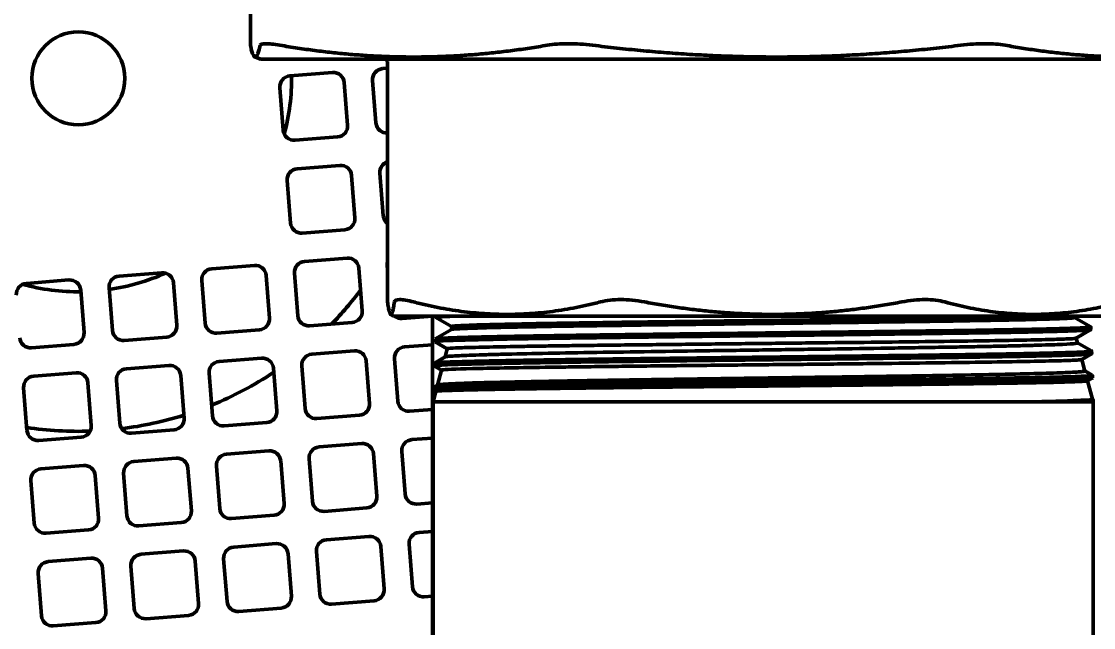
# Model space of a CAD drawing. Header units: inches. Extents: x 11 to 1621, y 11 to 1332.
# Drawn here: x 1087.186 to 1091.043, y 307.909 to 310.089 of the extents above; entities that cross this region are included whole.
import ezdxf

# ---------------------------------------------------------------- set-up
doc = ezdxf.new("R2010")
doc.units = ezdxf.units.IN
doc.header["$LTSCALE"] = 48
doc.header["$MEASUREMENT"] = 0
doc.layers.add('Dimension (ANSI)', color=7, linetype='Continuous', lineweight=25)
doc.layers.add('Visible (ANSI)', color=7, linetype='Continuous', lineweight=50)
doc.styles.add('Dimension Text', font='tahoma.ttf')
doc.dimstyles.new('ELC FT', dxfattribs={"dimscale": 48, "dimtxt": 0.12, "dimasz": 0.098425, "dimexe": 0.05, "dimexo": 0.1, "dimgap": 0.031496, "dimtad": 1, "dimdec": 5, "dimzin": 3, "dimdsep": 46, "dimlunit": 4, "dimtxsty": 'Dimension Text', "dimcen": 0.09, "dimdle": 0.5, "dimclrd": 5, "dimclre": 5, "dimclrt": 256, "dimadec": 1, "dimazin": 3, "dimtfac": 0.833333, "dimtofl": 0, "dimtmove": 0, "dimatfit": 3, "dimfxl": 0, "dimfrac": 2, "dimtolj": 1, "dimtzin": 0, "dimlwd": 25, "dimlwe": 25, "dimarcsym": 0})

# ---------------------------------------------------------------- blocks, each defined once
blk = doc.blocks.new('*D32')
at = {"layer": 'Defpoints', "color": 0, "linetype": 'Continuous', "transparency": 16777216}
for p in [(1009.1438, 460.8893), (1167.9445, 460.8893), (1018.5453, 291.4511)]:
    blk.add_point(p, dxfattribs=at)
at = {"layer": 'Dimension (ANSI)', "color": 5, "linetype": 'Continuous', "lineweight": 25, "transparency": 16777216}
for p, q in [((1163.1445, 460.8893), (1006.7438, 460.8893)), ((1009.1438, 296.1755), (1009.1438, 456.1649)), ((1013.7453, 291.4511), (1006.7438, 291.4511))]:
    blk.add_line(p, q, dxfattribs=at)
at = {"layer": 'Dimension (ANSI)', "color": 5, "linetype": 'Continuous', "transparency": 16777216}
for points in [[(1008.3564, 456.1649), (1009.9312, 456.1649), (1009.1438, 460.8893)], [(1008.3564, 296.1755), (1009.9312, 296.1755), (1009.1438, 291.4511)]]:
    blk.add_solid(points, dxfattribs=at)
at = {"layer": 'Dimension (ANSI)', "linetype": 'Continuous', "lineweight": 25, "transparency": 16777216, "insert": (1003.9957, 376.1702), "char_height": 5.76, "attachment_point": 5, "rotation": 90, "style": 'Dimension Text'}
blk.add_mtext('\\A1;14\'-1 7/16"', dxfattribs=at)
blk = doc.blocks.new('*D51')
at = {"layer": 'Defpoints', "color": 0, "linetype": 'Continuous', "transparency": 16777216}
for p in [(1146.447, 546.4511), (994.5453, 291.4511), (1018.5453, 291.4511)]:
    blk.add_point(p, dxfattribs=at)
at = {"layer": 'Dimension (ANSI)', "color": 5, "linetype": 'Continuous', "lineweight": 25, "transparency": 16777216}
for p, q in [((1141.647, 546.4511), (992.1453, 546.4511)), ((994.5453, 541.7267), (994.5453, 296.1755)), ((1013.7453, 291.4511), (992.1453, 291.4511))]:
    blk.add_line(p, q, dxfattribs=at)
at = {"layer": 'Dimension (ANSI)', "color": 5, "linetype": 'Continuous', "transparency": 16777216}
for points in [[(993.7579, 541.7267), (995.3327, 541.7267), (994.5453, 546.4511)], [(993.7579, 296.1755), (995.3327, 296.1755), (994.5453, 291.4511)]]:
    blk.add_solid(points, dxfattribs=at)
at = {"layer": 'Dimension (ANSI)', "linetype": 'Continuous', "lineweight": 25, "transparency": 16777216, "insert": (990.0336, 418.9511), "char_height": 5.76, "attachment_point": 5, "rotation": 90, "style": 'Dimension Text'}
blk.add_mtext('\\A1;21\'-3"', dxfattribs=at)

msp = doc.modelspace()

# ---------------------------------------------------------------- linework, layer by layer
at = {"layer": 'Visible (ANSI)'}
for p, q in [((1088.009259, 310.898937), (1088.009259, 310.004354)), ((1088.046354, 309.95399), (1088.025704, 309.961506)), ((1088.046354, 309.95399), (1091.662604, 309.95399)), ((1088.50285, 309.920926), (1088.485345, 309.919548)), ((1088.50285, 309.081576), (1088.50285, 309.94399)), ((1088.304801, 309.905339), (1088.151731, 309.893292)), ((1088.115571, 309.850954), (1088.127618, 309.697884)), ((1088.359185, 309.716109), (1088.347139, 309.869179)), ((1088.449185, 309.87721), (1088.461232, 309.72414)), ((1088.169956, 309.661724), (1088.323026, 309.673771)), ((1088.331057, 309.571725), (1088.177987, 309.559678)), ((1088.385441, 309.382495), (1088.373395, 309.535565)), ((1088.475441, 309.543596), (1088.487488, 309.390526)), ((1088.141827, 309.51734), (1088.153874, 309.36427)), ((1088.196212, 309.32811), (1088.349282, 309.340157)), ((1088.357313, 309.238111), (1088.204243, 309.226064)), ((1087.690085, 309.185599), (1087.537015, 309.173552)), ((1088.023699, 309.211855), (1087.870629, 309.199808)), ((1088.411697, 309.048881), (1088.399651, 309.201951)), ((1088.501697, 309.209982), (1088.50285, 309.195333)), ((1087.356471, 309.159343), (1087.203401, 309.147296)), ((1087.744469, 308.996369), (1087.732422, 309.149439)), ((1087.834469, 309.15747), (1087.846516, 309.0044)), ((1088.078083, 309.022625), (1088.066036, 309.175695)), ((1088.168083, 309.183726), (1088.18013, 309.030656)), ((1087.410855, 308.970113), (1087.398808, 309.123183)), ((1087.500855, 309.131214), (1087.512902, 308.978144)), ((1088.524806, 309.029771), (1088.514329, 309.035819)), ((1088.222468, 308.994496), (1088.375538, 309.006543)), ((1088.524806, 309.029771), (1091.184153, 309.029771)), ((1088.556082, 309.020752), (1088.664479, 309.029283)), ((1088.664479, 309.029771), (1088.664479, 306.837971)), ((1088.676575, 309.029771), (1088.67641, 309.024475)), ((1088.732891, 308.991714), (1088.676653, 309.02419)), ((1090.974715, 309.02447), (1090.974715, 309.029771)), ((1090.974715, 309.024617), (1091.030951, 308.992143)), ((1091.030951, 308.992143), (1091.033364, 308.990749)), ((1087.55524, 308.941984), (1087.70831, 308.954031)), ((1087.888854, 308.96824), (1088.041924, 308.980287)), ((1088.676654, 308.948664), (1088.733146, 308.981287)), ((1088.732891, 308.981139), (1088.732891, 308.991861)), ((1091.03366, 308.980712), (1090.980505, 308.950016)), ((1091.033607, 308.990471), (1091.033902, 308.980997)), ((1087.221625, 308.915728), (1087.374695, 308.927775)), ((1088.664479, 308.926605), (1088.564113, 308.918706)), ((1088.673998, 308.946994), (1088.673703, 308.937519)), ((1088.717956, 308.911819), (1088.673945, 308.937235)), ((1088.674241, 308.947271), (1088.676654, 308.948664)), ((1090.980733, 308.950148), (1090.985342, 308.932945)), ((1090.985297, 308.933113), (1091.033658, 308.905186)), ((1088.049955, 308.878241), (1087.896885, 308.866194)), ((1088.383569, 308.904497), (1088.230499, 308.89245)), ((1088.527953, 308.876368), (1088.54, 308.723298)), ((1088.673948, 308.861708), (1088.710415, 308.882766)), ((1088.717991, 308.91195), (1088.710127, 308.8826)), ((1091.036367, 308.893757), (1091.001049, 308.873361)), ((1091.033658, 308.905186), (1091.036071, 308.903793)), ((1091.036315, 308.903517), (1091.03661, 308.894042)), ((1087.716341, 308.851985), (1087.563271, 308.839938)), ((1088.104339, 308.689011), (1088.092292, 308.842081)), ((1088.194339, 308.850112), (1088.206386, 308.697042)), ((1088.437953, 308.715267), (1088.425907, 308.868337)), ((1088.671291, 308.860038), (1088.670996, 308.850564)), ((1088.697416, 308.835162), (1088.671238, 308.850279)), ((1088.671534, 308.860314), (1088.673948, 308.861708)), ((1091.001273, 308.87349), (1091.012411, 308.831923)), ((1087.382727, 308.825729), (1087.229657, 308.813682)), ((1087.770725, 308.662755), (1087.758678, 308.815825)), ((1087.860725, 308.823856), (1087.872772, 308.670786)), ((1088.69745, 308.83529), (1088.683057, 308.781574)), ((1091.012367, 308.832087), (1091.036364, 308.818229)), ((1091.039074, 308.8068), (1091.021592, 308.796705)), ((1091.036364, 308.818229), (1091.038778, 308.816835)), ((1091.039022, 308.816558), (1091.039317, 308.807086)), ((1087.193497, 308.771344), (1087.205544, 308.618274)), ((1087.437111, 308.636499), (1087.425064, 308.789569)), ((1087.527111, 308.7976), (1087.539158, 308.64453)), ((1088.668583, 308.773081), (1088.668288, 308.763607)), ((1088.676876, 308.758503), (1088.668531, 308.763322)), ((1088.668827, 308.773356), (1088.671241, 308.774751)), ((1088.671241, 308.774751), (1088.683338, 308.781736)), ((1091.021813, 308.796833), (1091.03948, 308.730901)), ((1088.676909, 308.75863), (1088.666979, 308.721571)), ((1091.039437, 308.731061), (1091.041486, 308.729878)), ((1091.041729, 308.729604), (1091.041979, 308.721571)), ((1088.582338, 308.687138), (1088.664479, 308.693603)), ((1088.666979, 308.721571), (1090.847591, 308.721571)), ((1088.666979, 308.721571), (1088.666979, 306.837971)), ((1091.041979, 308.721571), (1090.847591, 308.721571)), ((1091.041979, 308.721571), (1091.041979, 306.837971)), ((1087.91511, 308.634626), (1088.06818, 308.646673)), ((1088.248724, 308.660882), (1088.401794, 308.672929)), ((1087.581496, 308.60837), (1087.734566, 308.620417)), ((1087.247881, 308.582114), (1087.400951, 308.594161)), ((1088.409825, 308.570882), (1088.256755, 308.558836)), ((1088.664479, 308.590924), (1088.590369, 308.585092)), ((1088.076211, 308.544626), (1087.923141, 308.53258)), ((1088.464209, 308.381653), (1088.452163, 308.534723)), ((1088.554209, 308.542754), (1088.566256, 308.389684)), ((1087.408983, 308.492115), (1087.255913, 308.480068)), ((1087.742597, 308.51837), (1087.589527, 308.506324)), ((1088.130595, 308.355397), (1088.118548, 308.508467)), ((1088.220595, 308.516498), (1088.232642, 308.363428)), ((1087.463367, 308.302885), (1087.45132, 308.455955)), ((1087.553367, 308.463986), (1087.565414, 308.310916)), ((1087.796981, 308.329141), (1087.784934, 308.482211)), ((1087.886981, 308.490242), (1087.899028, 308.337172)), ((1087.219753, 308.43773), (1087.2318, 308.28466)), ((1088.27498, 308.327268), (1088.42805, 308.339315)), ((1088.608594, 308.353524), (1088.664479, 308.357923)), ((1087.941366, 308.301012), (1088.094436, 308.313059)), ((1087.274137, 308.2485), (1087.427207, 308.260547)), ((1087.607752, 308.274756), (1087.760822, 308.286803)), ((1088.436081, 308.237268), (1088.283011, 308.225222)), ((1088.664479, 308.255244), (1088.616625, 308.251478)), ((1087.768853, 308.184756), (1087.615783, 308.17271)), ((1088.102467, 308.211012), (1087.949397, 308.198966)), ((1088.246851, 308.182884), (1088.258898, 308.029814)), ((1088.490465, 308.048039), (1088.478419, 308.201109)), ((1088.580465, 308.20914), (1088.592512, 308.05607)), ((1087.435239, 308.1585), (1087.282169, 308.146454)), ((1087.823237, 307.995527), (1087.81119, 308.148597)), ((1087.913237, 308.156628), (1087.925284, 308.003558)), ((1088.156851, 308.021783), (1088.144804, 308.174853)), ((1087.489623, 307.969271), (1087.477576, 308.122341)), ((1087.579623, 308.130372), (1087.59167, 307.977302)), ((1087.246009, 308.104116), (1087.258056, 307.951046)), ((1088.301236, 307.993654), (1088.454306, 308.005701)), ((1088.63485, 308.01991), (1088.664479, 308.022242)), ((1087.634008, 307.941142), (1087.787078, 307.953189)), ((1087.967622, 307.967398), (1088.120692, 307.979445)), ((1087.300393, 307.914886), (1087.453463, 307.926933))]:
    msp.add_line(p, q, dxfattribs=at)
msp.add_circle((1087.390215, 309.884699), 0.167323, dxfattribs=at)
for centre, radius, start, end in [((1087.390215, 309.884699), 3.838583, 72.761142, 284.857357), ((1087.390215, 309.884699), 2.893701, 63.873273, 296.126727), ((1088.488434, 309.880299), 0.03937, 94.5, 184.5), ((1088.49285, 309.94399), 0.01, 0, 90), ((1088.15482, 309.854043), 0.03937, 94.5, 184.5), ((1087.390215, 309.884699), 0.767717, 344.856839, 0.677446), ((1088.30789, 309.86609), 0.03937, 4.5, 94.5), ((1088.166867, 309.700973), 0.03937, 184.5, 274.5), ((1088.319937, 309.71302), 0.03937, 274.5, 4.5), ((1088.500481, 309.727229), 0.03937, 184.5, 273.450209), ((1088.334146, 309.532476), 0.03937, 4.5, 94.5), ((1088.51469, 309.546685), 0.03937, 107.501498, 184.5), ((1088.181076, 309.520429), 0.03937, 94.5, 184.5), ((1088.346193, 309.379406), 0.03937, 274.5, 4.5), ((1088.526737, 309.393615), 0.03937, 184.5, 232.6472), ((1088.193123, 309.367359), 0.03937, 184.5, 274.5), ((1088.207332, 309.186815), 0.03937, 94.5, 184.5), ((1088.360402, 309.198862), 0.03937, 4.5, 94.5), ((1087.693174, 309.14635), 0.03937, 4.5, 94.5), ((1087.873718, 309.160559), 0.03937, 94.5, 184.5), ((1088.026788, 309.172606), 0.03937, 4.5, 94.5), ((1088.540946, 309.213071), 0.03937, 165.382706, 184.5), ((1087.20649, 309.108047), 0.03937, 94.5, 184.5), ((1087.35956, 309.120094), 0.03937, 4.5, 94.5), ((1087.540104, 309.134303), 0.03937, 94.5, 184.5), ((1087.390215, 309.884699), 0.767717, 278.322554, 294.143161), ((1087.390215, 309.884699), 0.767717, 254.856839, 270.677446), ((1087.390215, 309.884699), 1.269685, 315.876036, 323.123964), ((1088.219379, 309.033745), 0.03937, 184.5, 274.5), ((1088.372449, 309.045792), 0.03937, 274.5, 4.5), ((1087.705221, 308.99328), 0.03937, 274.5, 4.5), ((1087.885765, 309.007489), 0.03937, 184.5, 274.5), ((1088.038835, 309.019536), 0.03937, 274.5, 4.5), ((1088.552993, 309.060001), 0.03937, 230.160718, 274.5), ((1087.371607, 308.967024), 0.03937, 274.5, 4.5), ((1087.552151, 308.981233), 0.03937, 184.5, 274.5), ((1087.218537, 308.954977), 0.03937, 184.5, 274.5), ((1088.567202, 308.879457), 0.03937, 94.5, 184.5), ((1088.053044, 308.838992), 0.03937, 4.5, 94.5), ((1088.233588, 308.853201), 0.03937, 94.5, 184.5), ((1088.386658, 308.865248), 0.03937, 4.5, 94.5), ((1087.56636, 308.800689), 0.03937, 94.5, 184.5), ((1087.71943, 308.812736), 0.03937, 4.5, 94.5), ((1087.899974, 308.826945), 0.03937, 94.5, 184.5), ((1087.232746, 308.774433), 0.03937, 94.5, 184.5), ((1087.385816, 308.78648), 0.03937, 4.5, 94.5), ((1087.390215, 309.884699), 1.269685, 292.190552, 303.631895), ((1088.579249, 308.726387), 0.03937, 184.5, 274.5), ((1088.065091, 308.685922), 0.03937, 274.5, 4.5), ((1088.245635, 308.700131), 0.03937, 184.5, 274.5), ((1088.398705, 308.712178), 0.03937, 274.5, 4.5), ((1087.390215, 309.884699), 1.269685, 277.067, 287.400335), ((1087.731477, 308.659666), 0.03937, 274.5, 4.5), ((1087.912021, 308.673875), 0.03937, 184.5, 274.5), ((1087.390215, 309.884699), 1.269685, 261.599665, 271.933), ((1087.244793, 308.621363), 0.03937, 184.5, 274.5), ((1087.397863, 308.63341), 0.03937, 274.5, 4.5), ((1087.578407, 308.647619), 0.03937, 184.5, 274.5), ((1088.412914, 308.531634), 0.03937, 4.5, 94.5), ((1088.593458, 308.545843), 0.03937, 94.5, 184.5), ((1087.92623, 308.493331), 0.03937, 94.5, 184.5), ((1088.0793, 308.505378), 0.03937, 4.5, 94.5), ((1088.259844, 308.519587), 0.03937, 94.5, 184.5), ((1087.412072, 308.452866), 0.03937, 4.5, 94.5), ((1087.592616, 308.467075), 0.03937, 94.5, 184.5), ((1087.745686, 308.479122), 0.03937, 4.5, 94.5), ((1087.259002, 308.440819), 0.03937, 94.5, 184.5), ((1088.424961, 308.378564), 0.03937, 274.5, 4.5), ((1088.605505, 308.392773), 0.03937, 184.5, 274.5), ((1087.938277, 308.340261), 0.03937, 184.5, 274.5), ((1088.091347, 308.352308), 0.03937, 274.5, 4.5), ((1088.271891, 308.366517), 0.03937, 184.5, 274.5), ((1087.424119, 308.299796), 0.03937, 274.5, 4.5), ((1087.604663, 308.314005), 0.03937, 184.5, 274.5), ((1087.757733, 308.326052), 0.03937, 274.5, 4.5), ((1087.271049, 308.287749), 0.03937, 184.5, 274.5), ((1088.2861, 308.185973), 0.03937, 94.5, 184.5), ((1088.43917, 308.19802), 0.03937, 4.5, 94.5), ((1088.619714, 308.212229), 0.03937, 94.5, 184.5), ((1087.771942, 308.145508), 0.03937, 4.5, 94.5), ((1087.952486, 308.159717), 0.03937, 94.5, 184.5), ((1088.105556, 308.171764), 0.03937, 4.5, 94.5), ((1087.285258, 308.107205), 0.03937, 94.5, 184.5), ((1087.438328, 308.119252), 0.03937, 4.5, 94.5), ((1087.618872, 308.133461), 0.03937, 94.5, 184.5), ((1088.298147, 308.032903), 0.03937, 184.5, 274.5), ((1088.451217, 308.04495), 0.03937, 274.5, 4.5), ((1088.631761, 308.059159), 0.03937, 184.5, 274.5), ((1087.783989, 307.992438), 0.03937, 274.5, 4.5), ((1087.964533, 308.006647), 0.03937, 184.5, 274.5), ((1088.117603, 308.018694), 0.03937, 274.5, 4.5), ((1087.297305, 307.954135), 0.03937, 184.5, 274.5), ((1087.450375, 307.966182), 0.03937, 274.5, 4.5), ((1087.630919, 307.980391), 0.03937, 184.5, 274.5)]:
    msp.add_arc(centre, radius, start, end, dxfattribs=at)
for points in [[(1088.009271, 310.004351), (1088.009266, 310.004117), (1088.009289, 310.003875), (1088.00934, 310.003624)], [(1088.502866, 309.08157), (1088.50286, 309.081226), (1088.502881, 309.080869), (1088.502929, 309.080501)]]:
    msp.add_open_spline(points, degree=3, dxfattribs=at)
for points, weights in [([(1088.044669, 310.003624), (1088.027004, 309.921449), (1088.00934, 310.003624)], [1.71475118452, 1.82390248108, 1.71475118452]), ([(1089.077561, 310.003624), (1088.596723, 309.921449), (1088.115884, 310.003624)], [1.7121167086, 1.82110030943, 1.7121167086]), ([(1090.565562, 310.003624), (1089.903218, 309.921449), (1089.240873, 310.003624)], [1.71475118452, 1.82390248108, 1.71475118452]), ([(1091.63702, 310.003624), (1091.181163, 309.921449), (1090.725305, 310.003624)], [1.7121167086, 1.82110030943, 1.7121167086]), ([(1088.527635, 309.080501), (1088.515282, 308.993058), (1088.502929, 309.080501)], [1.56716598649, 1.65825483042, 1.56716598649]), ([(1089.269036, 309.080501), (1088.932779, 308.993058), (1088.596522, 309.080501)], [1.56716598649, 1.65825483042, 1.56716598649]), ([(1090.353382, 309.080501), (1089.890196, 308.993058), (1089.427009, 309.080501)], [1.56716598649, 1.65825483042, 1.56716598649]), ([(1091.145477, 309.080501), (1090.82669, 308.993058), (1090.507903, 309.080501)], [1.56716598649, 1.65825483042, 1.56716598649])]:
    msp.add_rational_spline(points, weights, degree=2, dxfattribs=at)
for points, knots in [([(1088.044669, 310.003624), (1088.045528, 310.007365), (1088.05258, 310.009239), (1088.076198, 310.009239), (1088.093945, 310.007365), (1088.115884, 310.003624)], [-1.202957606, -1.202957606, -1.202957606, -1.202957606, -0.981963958, -0.981963958, -0.76097031, -0.76097031, -0.76097031, -0.76097031]), ([(1089.077561, 310.003624), (1089.099572, 310.007365), (1089.125911, 310.009239), (1089.180072, 310.009239), (1089.210602, 310.007365), (1089.240873, 310.003624)], [-1.202957606, -1.202957606, -1.202957606, -1.202957606, -0.981963958, -0.981963958, -0.76097031, -0.76097031, -0.76097031, -0.76097031]), ([(1090.565562, 310.003624), (1090.595831, 310.007365), (1090.626028, 310.009239), (1090.679005, 310.009239), (1090.704434, 310.007365), (1090.725305, 310.003624)], [-1.202957606, -1.202957606, -1.202957606, -1.202957606, -0.981963958, -0.981963958, -0.76097031, -0.76097031, -0.76097031, -0.76097031]), ([(1088.527635, 309.080501), (1088.528482, 309.085958), (1088.53518, 309.088757), (1088.55824, 309.088757), (1088.575472, 309.085958), (1088.596522, 309.080501)], [0.806268368, 0.806268368, 0.806268368, 0.806268368, 1.022042953, 1.022042953, 1.237817539, 1.237817539, 1.237817539, 1.237817539]), ([(1089.269036, 309.080501), (1089.290185, 309.085958), (1089.315559, 309.088757), (1089.368441, 309.088757), (1089.397944, 309.085958), (1089.427009, 309.080501)], [0.806268368, 0.806268368, 0.806268368, 0.806268368, 1.022042953, 1.022042953, 1.237817539, 1.237817539, 1.237817539, 1.237817539]), ([(1090.353382, 309.080501), (1090.382444, 309.085958), (1090.41163, 309.088757), (1090.463357, 309.088757), (1090.487847, 309.085958), (1090.507903, 309.080501)], [0.806268368, 0.806268368, 0.806268368, 0.806268368, 1.022042953, 1.022042953, 1.237817539, 1.237817539, 1.237817539, 1.237817539]), ([(1088.676653, 309.02419), (1088.676301, 309.024393), (1088.676332, 309.024596), (1088.677862, 309.025351), (1088.681777, 309.025903), (1088.693905, 309.0269), (1088.701169, 309.027346), (1088.719395, 309.028249), (1088.730385, 309.028701), (1088.748999, 309.029359), (1088.755205, 309.029565), (1088.761774, 309.029772)], [65.70094995, 65.70094995, 65.70094995, 65.70094995, 65.83290893, 65.83290893, 66.18995931, 66.18995931, 66.48010637, 66.48010637, 66.77332142, 66.77332142, 66.90725183, 66.90725183, 66.90725183, 66.90725183]), ([(1088.732891, 308.991861), (1088.732891, 308.991948), (1088.732957, 308.992035), (1088.734383, 308.99297), (1088.742028, 308.99382), (1088.769761, 308.995518), (1088.789847, 308.996367), (1088.841782, 308.998066), (1088.87363, 308.998915), (1088.948009, 309.000613), (1088.99054, 309.001462), (1089.084848, 309.003161), (1089.136623, 309.00401), (1089.24767, 309.005708), (1089.30694, 309.006557), (1089.430972, 309.008256), (1089.495732, 309.009105), (1089.628556, 309.010803), (1089.696618, 309.011652), (1089.833746, 309.013351), (1089.902809, 309.0142), (1090.039607, 309.015898), (1090.107339, 309.016748), (1090.239184, 309.018446), (1090.303296, 309.019295), (1090.425735, 309.020994), (1090.484061, 309.021843), (1090.592959, 309.023541), (1090.643529, 309.02439), (1090.735208, 309.026089), (1090.776316, 309.026938), (1090.839787, 309.028448), (1090.864285, 309.02911), (1090.885251, 309.029771)], [0.2322226774, 0.2322226774, 0.2322226774, 0.2322226774, 0.232421875, 0.232421875, 0.234375, 0.234375, 0.236328125, 0.236328125, 0.23828125, 0.23828125, 0.240234375, 0.240234375, 0.2421875, 0.2421875, 0.244140625, 0.244140625, 0.24609375, 0.24609375, 0.248046875, 0.248046875, 0.25, 0.25, 0.251953125, 0.251953125, 0.25390625, 0.25390625, 0.255859375, 0.255859375, 0.2578125, 0.2578125, 0.259765625, 0.259765625, 0.2612866667, 0.2612866667, 0.2612866667, 0.2612866667]), ([(1088.733146, 308.981287), (1088.734596, 308.982124), (1088.742221, 308.982962), (1088.769761, 308.984648), (1088.789847, 308.985498), (1088.841782, 308.987196), (1088.87363, 308.988045), (1088.948009, 308.989744), (1088.99054, 308.990593), (1089.084848, 308.992291), (1089.136623, 308.99314), (1089.24767, 308.994839), (1089.30694, 308.995688), (1089.430972, 308.997386), (1089.495732, 308.998235), (1089.628556, 308.999934), (1089.696618, 309.000783), (1089.833746, 309.002481), (1089.902809, 309.00333), (1090.039607, 309.005029), (1090.107339, 309.005878), (1090.239184, 309.007576), (1090.303296, 309.008426), (1090.425735, 309.010124), (1090.484061, 309.010973), (1090.592959, 309.012672), (1090.643529, 309.013521), (1090.735208, 309.015219), (1090.776316, 309.016068), (1090.847681, 309.017767), (1090.877937, 309.018616), (1090.92658, 309.020314), (1090.944966, 309.021163), (1090.968816, 309.022832), (1090.974715, 309.023651), (1090.974715, 309.02447)], [0.2324489385, 0.2324489385, 0.2324489385, 0.2324489385, 0.234375, 0.234375, 0.236328125, 0.236328125, 0.23828125, 0.23828125, 0.240234375, 0.240234375, 0.2421875, 0.2421875, 0.244140625, 0.244140625, 0.24609375, 0.24609375, 0.248046875, 0.248046875, 0.25, 0.25, 0.251953125, 0.251953125, 0.25390625, 0.25390625, 0.255859375, 0.255859375, 0.2578125, 0.2578125, 0.259765625, 0.259765625, 0.26171875, 0.26171875, 0.263671875, 0.263671875, 0.2655557793, 0.2655557793, 0.2655557793, 0.2655557793]), ([(1088.673945, 308.937235), (1088.673194, 308.937668), (1088.674189, 308.938101), (1088.682619, 308.939443), (1088.695836, 308.940341), (1088.733192, 308.941988), (1088.754838, 308.942722), (1088.797318, 308.943919), (1088.815252, 308.944376), (1088.854254, 308.945281), (1088.875266, 308.94573), (1088.94301, 308.947088), (1088.994219, 308.947986), (1089.09683, 308.949632), (1089.146311, 308.950366), (1089.222841, 308.951446), (1089.247595, 308.951788), (1089.302644, 308.95253), (1089.333119, 308.952929), (1089.392993, 308.9537), (1089.422278, 308.954072), (1089.488857, 308.954903), (1089.52635, 308.955361), (1089.582854, 308.956044), (1089.601474, 308.956268), (1089.657983, 308.956946), (1089.69613, 308.957398), (1089.811121, 308.95875), (1089.888328, 308.959655), (1090.003843, 308.961013), (1090.042469, 308.961471), (1090.122793, 308.962433), (1090.16436, 308.962933), (1090.223559, 308.96366), (1090.241713, 308.963885), (1090.29593, 308.964564), (1090.331479, 308.965016), (1090.418916, 308.966152), (1090.469642, 308.96684), (1090.547004, 308.967937), (1090.575123, 308.968346), (1090.638452, 308.969308), (1090.672844, 308.969858), (1090.731684, 308.970853), (1090.756761, 308.9713), (1090.804283, 308.972202), (1090.826669, 308.972654), (1090.878619, 308.973781), (1090.906152, 308.97446), (1090.943196, 308.975518), (1090.955308, 308.975897), (1090.976624, 308.976646), (1090.985909, 308.977015), (1091.007542, 308.978), (1091.017687, 308.978612), (1091.028556, 308.979619), (1091.031374, 308.980008), (1091.033542, 308.980596), (1091.033908, 308.980797), (1091.033902, 308.980997)], [46.88482468, 46.88482468, 46.88482468, 46.88482468, 47.1670901, 47.1670901, 47.75449098, 47.75449098, 48.234706, 48.234706, 48.53069499, 48.53069499, 48.8236061, 48.8236061, 49.41071953, 49.41071953, 49.8901305, 49.8901305, 50.11139585, 50.11139585, 50.37172561, 50.37172561, 50.61249799, 50.61249799, 50.91094083, 50.91094083, 51.05632389, 51.05632389, 51.3499342, 51.3499342, 51.9364536, 51.9364536, 52.2334756, 52.2334756, 52.55973196, 52.55973196, 52.70567043, 52.70567043, 52.9993928, 52.9993928, 53.4447604, 53.4447604, 53.71204014, 53.71204014, 54.06844512, 54.06844512, 54.35906036, 54.35906036, 54.6527233, 54.6527233, 55.09227129, 55.09227129, 55.33966887, 55.33966887, 55.57827673, 55.57827673, 55.97835711, 55.97835711, 56.2302249, 56.2302249, 56.36065073, 56.36065073, 56.36065073, 56.36065073]), ([(1091.033366, 308.990749), (1091.033631, 308.990596), (1091.033678, 308.990442), (1091.033508, 308.990288), (1091.033161, 308.989975), (1091.03191, 308.98966), (1091.029739, 308.989345), (1091.027569, 308.98903), (1091.024466, 308.988714), (1091.020446, 308.988398), (1091.012406, 308.987766), (1091.000807, 308.987136), (1090.985777, 308.986511), (1090.970747, 308.985886), (1090.952285, 308.985262), (1090.930325, 308.984631), (1090.919344, 308.984316), (1090.907442, 308.983999), (1090.894745, 308.983683), (1090.882049, 308.983367), (1090.868604, 308.983054), (1090.85443, 308.982739), (1090.826083, 308.98211), (1090.794826, 308.981485), (1090.760682, 308.98086), (1090.74361, 308.980548), (1090.725813, 308.980234), (1090.707279, 308.979919), (1090.688746, 308.979603), (1090.669399, 308.979285), (1090.649494, 308.978969), (1090.609684, 308.978337), (1090.567804, 308.977712), (1090.523925, 308.977085), (1090.480045, 308.976459), (1090.434165, 308.975837), (1090.38624, 308.975206), (1090.362277, 308.974891), (1090.337704, 308.974572), (1090.312883, 308.974256), (1090.288062, 308.973939), (1090.263009, 308.973625), (1090.237728, 308.973313), (1090.187166, 308.972687), (1090.135697, 308.97206), (1090.083327, 308.971434), (1090.057141, 308.971121), (1090.03073, 308.970808), (1090.004087, 308.970494), (1089.977445, 308.970179), (1089.950468, 308.969861), (1089.923585, 308.969544), (1089.869819, 308.968911), (1089.816368, 308.968288), (1089.763222, 308.967663), (1089.710076, 308.967038), (1089.657235, 308.96641), (1089.604707, 308.965781), (1089.578443, 308.965467), (1089.552162, 308.96515), (1089.526303, 308.964833), (1089.500445, 308.964517), (1089.474968, 308.964202), (1089.449863, 308.963888), (1089.399653, 308.963261), (1089.350928, 308.96264), (1089.303686, 308.962012), (1089.280065, 308.961698), (1089.256816, 308.961384), (1089.233946, 308.961069), (1089.211076, 308.960754), (1089.188513, 308.960438), (1089.166644, 308.960122), (1089.122907, 308.959492), (1089.081716, 308.958863), (1089.043002, 308.95824), (1089.004287, 308.957616), (1088.968047, 308.95699), (1088.934351, 308.956358), (1088.917502, 308.956043), (1088.90125, 308.955726), (1088.885875, 308.955411), (1088.8705, 308.955096), (1088.85595, 308.954783), (1088.842208, 308.954469), (1088.814722, 308.953841), (1088.790457, 308.953218), (1088.769413, 308.952593), (1088.758891, 308.95228), (1088.749176, 308.951965), (1088.740288, 308.951649), (1088.731399, 308.951333), (1088.723323, 308.951015), (1088.716199, 308.9507), (1088.701951, 308.950071), (1088.691356, 308.949446), (1088.684322, 308.94882), (1088.67749, 308.948212), (1088.674016, 308.947609), (1088.673998, 308.946995)], [1.5196230129, 1.5196230129, 1.5196230129, 1.5196230129, 1.5206341689, 1.5206341689, 1.5206341689, 1.5226946488, 1.5226946488, 1.5226946488, 1.5247551287, 1.5247551287, 1.5247551287, 1.5288760885, 1.5288760885, 1.5288760885, 1.5329970483, 1.5329970483, 1.5329970483, 1.5350575282, 1.5350575282, 1.5350575282, 1.5371180082, 1.5371180082, 1.5371180082, 1.541238968, 1.541238968, 1.541238968, 1.5432994479, 1.5432994479, 1.5432994479, 1.5453599278, 1.5453599278, 1.5453599278, 1.5494808876, 1.5494808876, 1.5494808876, 1.5536018474, 1.5536018474, 1.5536018474, 1.5556623273, 1.5556623273, 1.5556623273, 1.5577228072, 1.5577228072, 1.5577228072, 1.561843767, 1.561843767, 1.561843767, 1.5639042469, 1.5639042469, 1.5639042469, 1.5659647268, 1.5659647268, 1.5659647268, 1.5700856866, 1.5700856866, 1.5700856866, 1.5742066464, 1.5742066464, 1.5742066464, 1.5762671263, 1.5762671263, 1.5762671263, 1.5783276062, 1.5783276062, 1.5783276062, 1.582448566, 1.582448566, 1.582448566, 1.5845090459, 1.5845090459, 1.5845090459, 1.5865695258, 1.5865695258, 1.5865695258, 1.5906904856, 1.5906904856, 1.5906904856, 1.5948114455, 1.5948114455, 1.5948114455, 1.5968719254, 1.5968719254, 1.5968719254, 1.5989324053, 1.5989324053, 1.5989324053, 1.6030533651, 1.6030533651, 1.6030533651, 1.605113845, 1.605113845, 1.605113845, 1.6071743249, 1.6071743249, 1.6071743249, 1.6112952847, 1.6112952847, 1.6112952847, 1.61529782, 1.61529782, 1.61529782, 1.61529782]), ([(1090.985343, 308.932944), (1090.985519, 308.932288), (1090.982868, 308.931631), (1090.968775, 308.929945), (1090.953279, 308.928914), (1090.908789, 308.926853), (1090.879862, 308.925818), (1090.827016, 308.924267), (1090.807811, 308.923745), (1090.766181, 308.9227), (1090.743744, 308.922177), (1090.696485, 308.921135), (1090.671743, 308.920617), (1090.619021, 308.91957), (1090.591003, 308.919043), (1090.533537, 308.917997), (1090.504195, 308.917482), (1090.442399, 308.916435), (1090.409906, 308.915905), (1090.344453, 308.914857), (1090.311589, 308.914344), (1090.210549, 308.912802), (1090.140558, 308.911771), (1089.997632, 308.909715), (1089.925039, 308.908684), (1089.779512, 308.906632), (1089.706928, 308.905602), (1089.492062, 308.90252), (1089.355283, 308.900469), (1089.171153, 308.897385), (1089.11371, 308.896353), (1089.008031, 308.894292), (1088.960117, 308.893257), (1088.896687, 308.891706), (1088.876961, 308.891185), (1088.840345, 308.890139), (1088.823522, 308.889616), (1088.793487, 308.888575), (1088.780232, 308.888057), (1088.756717, 308.88701), (1088.746572, 308.886482), (1088.730186, 308.885436), (1088.72384, 308.884921), (1088.714436, 308.883875), (1088.711522, 308.883344), (1088.710466, 308.882795), (1088.71044, 308.882781), (1088.710415, 308.882766)], [5.84937085, 5.84937085, 5.84937085, 5.84937085, 6.20210411, 6.20210411, 6.75400367, 6.75400367, 7.308227, 7.308227, 7.58639424, 7.58639424, 7.86822227, 7.86822227, 8.14494655, 8.14494655, 8.42965424, 8.42965424, 8.70538433, 8.70538433, 8.99169825, 8.99169825, 9.26698682, 9.26698682, 9.82105075, 9.82105075, 10.3742379, 10.3742379, 10.92695824, 10.92695824, 12.03621332, 12.03621332, 12.59114498, 12.59114498, 13.14846553, 13.14846553, 13.42810257, 13.42810257, 13.71157506, 13.71157506, 13.98975685, 13.98975685, 14.27612364, 14.27612364, 14.55331005, 14.55331005, 14.84126435, 14.84126435, 14.8490824, 14.8490824, 14.8490824, 14.8490824]), ([(1088.717992, 308.911949), (1088.718087, 308.912307), (1088.719652, 308.912666), (1088.729302, 308.913807), (1088.742828, 308.914583), (1088.783376, 308.916147), (1088.81031, 308.916924), (1088.876803, 308.91849), (1088.916222, 308.919269), (1088.983634, 308.920443), (1089.007359, 308.920831), (1089.058306, 308.921623), (1089.085598, 308.922028), (1089.141633, 308.922823), (1089.170265, 308.923212), (1089.230477, 308.924003), (1089.262088, 308.924407), (1089.326301, 308.925202), (1089.358824, 308.925591), (1089.425889, 308.926382), (1089.46042, 308.926782), (1089.530245, 308.927574), (1089.565493, 308.927966), (1089.672129, 308.929146), (1089.744518, 308.929926), (1089.88972, 308.931496), (1089.962231, 308.932273), (1090.176783, 308.934624), (1090.314001, 308.936168), (1090.499615, 308.938518), (1090.557621, 308.939294), (1090.664583, 308.940859), (1090.713298, 308.941635), (1090.799855, 308.943202), (1090.837488, 308.943981), (1090.884532, 308.945155), (1090.89859, 308.945543), (1090.923966, 308.946335), (1090.935142, 308.946741), (1090.953586, 308.947536), (1090.960967, 308.947924), (1090.972491, 308.948716), (1090.976522, 308.949119), (1090.979625, 308.949687), (1090.980219, 308.949851), (1090.980505, 308.950016)], [46.17055426, 46.17055426, 46.17055426, 46.17055426, 46.42528721, 46.42528721, 46.97800607, 46.97800607, 47.53093137, 47.53093137, 48.08451868, 48.08451868, 48.35958723, 48.35958723, 48.64532797, 48.64532797, 48.92097949, 48.92097949, 49.20518541, 49.20518541, 49.48189671, 49.48189671, 49.76327663, 49.76327663, 50.04136487, 50.04136487, 50.59482874, 50.59482874, 51.14586492, 51.14586492, 52.24726754, 52.24726754, 52.79601391, 52.79601391, 53.34499108, 53.34499108, 53.89464917, 53.89464917, 54.16775216, 54.16775216, 54.45131999, 54.45131999, 54.72502402, 54.72502402, 55.00700335, 55.00700335, 55.12275743, 55.12275743, 55.12275743, 55.12275743]), ([(1088.671238, 308.850278), (1088.670389, 308.850768), (1088.67177, 308.851257), (1088.678729, 308.852205), (1088.683994, 308.852662), (1088.698242, 308.853567), (1088.707175, 308.854016), (1088.739478, 308.855374), (1088.768254, 308.856272), (1088.832932, 308.857919), (1088.866471, 308.858653), (1088.927766, 308.859859), (1088.952982, 308.860323), (1089.005659, 308.861237), (1089.033008, 308.861686), (1089.118911, 308.863043), (1089.181103, 308.863939), (1089.280347, 308.865295), (1089.314311, 308.865744), (1089.418511, 308.867089), (1089.490945, 308.867989), (1089.603311, 308.869341), (1089.641693, 308.8698), (1089.721914, 308.87075), (1089.763743, 308.871239), (1089.838448, 308.872113), (1089.871244, 308.872498), (1089.943073, 308.873341), (1089.982045, 308.873796), (1090.053597, 308.874641), (1090.086216, 308.87503), (1090.171776, 308.876059), (1090.224106, 308.876694), (1090.305416, 308.877714), (1090.335196, 308.878094), (1090.391145, 308.878819), (1090.417385, 308.879164), (1090.469852, 308.879872), (1090.496012, 308.880235), (1090.553784, 308.881055), (1090.584955, 308.88151), (1090.639449, 308.882343), (1090.663154, 308.88272), (1090.724015, 308.883723), (1090.759478, 308.884346), (1090.812201, 308.885361), (1090.831204, 308.885748), (1090.869385, 308.886574), (1090.888198, 308.887013), (1090.923244, 308.88791), (1090.939345, 308.888367), (1090.967836, 308.889272), (1090.980248, 308.889721), (1091.001589, 308.89063), (1091.010464, 308.891086), (1091.028716, 308.892275), (1091.035036, 308.893013), (1091.036526, 308.893845), (1091.036613, 308.893944), (1091.03661, 308.894041)], [28.01815316, 28.01815316, 28.01815316, 28.01815316, 28.33792665, 28.33792665, 28.63476717, 28.63476717, 28.92848895, 28.92848895, 29.5173824, 29.5173824, 29.99878204, 29.99878204, 30.3008067, 30.3008067, 30.59452482, 30.59452482, 31.18212427, 31.18212427, 31.47513629, 31.47513629, 32.0598203, 32.0598203, 32.35778299, 32.35778299, 32.67761529, 32.67761529, 32.92734041, 32.92734041, 33.2252889, 33.2252889, 33.47790949, 33.47790949, 33.89401811, 33.89401811, 34.14075012, 34.14075012, 34.36646955, 34.36646955, 34.6016622, 34.6016622, 34.89957456, 34.89957456, 35.14389525, 35.14389525, 35.55187215, 35.55187215, 35.80340253, 35.80340253, 36.09001537, 36.09001537, 36.38650459, 36.38650459, 36.67983969, 36.67983969, 36.97655754, 36.97655754, 37.4551815, 37.4551815, 37.51909417, 37.51909417, 37.51909417, 37.51909417]), ([(1091.036071, 308.903793), (1091.036166, 308.903738), (1091.036233, 308.903683), (1091.036272, 308.903629), (1091.036725, 308.903), (1091.033556, 308.902376), (1091.02676, 308.90175), (1091.023362, 308.901438), (1091.019054, 308.901123), (1091.013816, 308.900806), (1091.008578, 308.90049), (1091.002419, 308.900173), (1090.99543, 308.899859), (1090.981451, 308.899232), (1090.964095, 308.898611), (1090.943451, 308.897988), (1090.922807, 308.897364), (1090.898874, 308.896746), (1090.871559, 308.896117), (1090.857902, 308.895802), (1090.84333, 308.895484), (1090.828057, 308.895169), (1090.812785, 308.894853), (1090.796842, 308.89454), (1090.780248, 308.894228), (1090.74706, 308.893605), (1090.711273, 308.892981), (1090.672921, 308.892359), (1090.634569, 308.891737), (1090.593653, 308.891115), (1090.550061, 308.890482), (1090.528265, 308.890166), (1090.505868, 308.889849), (1090.483152, 308.889535), (1090.460437, 308.889222), (1090.437325, 308.88891), (1090.413824, 308.888598), (1090.366822, 308.887973), (1090.318267, 308.887348), (1090.268146, 308.886723), (1090.243086, 308.886411), (1090.217633, 308.886097), (1090.191777, 308.885781), (1090.165922, 308.885464), (1090.139775, 308.885147), (1090.113608, 308.884833), (1090.061275, 308.884206), (1090.008545, 308.883585), (1089.955426, 308.88296), (1089.902308, 308.882334), (1089.8488, 308.881711), (1089.794888, 308.88108), (1089.767933, 308.880764), (1089.741027, 308.880447), (1089.7144, 308.880133), (1089.687774, 308.879819), (1089.661356, 308.879506), (1089.635142, 308.879195), (1089.582715, 308.878572), (1089.531103, 308.877948), (1089.480315, 308.877321), (1089.454921, 308.877007), (1089.429734, 308.876694), (1089.404759, 308.876379), (1089.379783, 308.876063), (1089.355193, 308.875748), (1089.331149, 308.875433), (1089.283061, 308.874804), (1089.23693, 308.874183), (1089.192725, 308.87356), (1089.14852, 308.872937), (1089.10624, 308.872308), (1089.065962, 308.871678), (1089.045823, 308.871362), (1089.026353, 308.871048), (1089.007635, 308.870734), (1088.988916, 308.870421), (1088.970917, 308.870107), (1088.953625, 308.869794), (1088.919042, 308.86917), (1088.887282, 308.868551), (1088.858378, 308.867923), (1088.843927, 308.867609), (1088.830192, 308.867294), (1088.817193, 308.866978), (1088.804194, 308.866661), (1088.792058, 308.866348), (1088.780799, 308.866035), (1088.758282, 308.865409), (1088.739212, 308.864783), (1088.723539, 308.86416), (1088.707866, 308.863537), (1088.69559, 308.862912), (1088.686851, 308.862279), (1088.678112, 308.861645), (1088.673111, 308.861024), (1088.671703, 308.860399), (1088.671432, 308.860278), (1088.671294, 308.860158), (1088.671289, 308.860038)], [1.7098390917, 1.7098390917, 1.7098390917, 1.7098390917, 1.7101983201, 1.7101983201, 1.7101983201, 1.7143192799, 1.7143192799, 1.7143192799, 1.7163797598, 1.7163797598, 1.7163797598, 1.7184402397, 1.7184402397, 1.7184402397, 1.7225611995, 1.7225611995, 1.7225611995, 1.7266821593, 1.7266821593, 1.7266821593, 1.7287426392, 1.7287426392, 1.7287426392, 1.7308031191, 1.7308031191, 1.7308031191, 1.7349240789, 1.7349240789, 1.7349240789, 1.7390450387, 1.7390450387, 1.7390450387, 1.7411055186, 1.7411055186, 1.7411055186, 1.7431659985, 1.7431659985, 1.7431659985, 1.7472869583, 1.7472869583, 1.7472869583, 1.7493474382, 1.7493474382, 1.7493474382, 1.7514079181, 1.7514079181, 1.7514079181, 1.7555288779, 1.7555288779, 1.7555288779, 1.7596498378, 1.7596498378, 1.7596498378, 1.7617103177, 1.7617103177, 1.7617103177, 1.7637707976, 1.7637707976, 1.7637707976, 1.7678917574, 1.7678917574, 1.7678917574, 1.7699522373, 1.7699522373, 1.7699522373, 1.7720127172, 1.7720127172, 1.7720127172, 1.776133677, 1.776133677, 1.776133677, 1.7802546368, 1.7802546368, 1.7802546368, 1.7823151167, 1.7823151167, 1.7823151167, 1.7843755966, 1.7843755966, 1.7843755966, 1.7884965564, 1.7884965564, 1.7884965564, 1.7905570363, 1.7905570363, 1.7905570363, 1.7926175162, 1.7926175162, 1.7926175162, 1.796738476, 1.796738476, 1.796738476, 1.8008594358, 1.8008594358, 1.8008594358, 1.8049803956, 1.8049803956, 1.8049803956, 1.8057742646, 1.8057742646, 1.8057742646, 1.8057742646]), ([(1088.697451, 308.835289), (1088.697563, 308.83571), (1088.699743, 308.83613), (1088.71974, 308.838121), (1088.763702, 308.839665), (1088.868303, 308.842017), (1088.909274, 308.842793), (1089.002515, 308.844359), (1089.054582, 308.845136), (1089.139571, 308.84631), (1089.168899, 308.846697), (1089.230791, 308.847489), (1089.263399, 308.847895), (1089.329249, 308.84869), (1089.362393, 308.849079), (1089.431228, 308.84987), (1089.466928, 308.850275), (1089.53847, 308.851069), (1089.574246, 308.851459), (1089.647274, 308.852249), (1089.684503, 308.85265), (1089.75889, 308.853442), (1089.796007, 308.853834), (1089.90726, 308.855014), (1089.981314, 308.855795), (1090.126872, 308.857365), (1090.198089, 308.858142), (1090.404392, 308.860493), (1090.530414, 308.862037), (1090.691623, 308.864387), (1090.740297, 308.865162), (1090.826436, 308.866726), (1090.863708, 308.867502), (1090.925621, 308.869069), (1090.95011, 308.869847), (1090.976536, 308.87102), (1090.983606, 308.871408), (1090.994502, 308.8722), (1090.99818, 308.872606), (1091.000487, 308.873128), (1091.000847, 308.873244), (1091.001049, 308.873361)], [27.82852694, 27.82852694, 27.82852694, 27.82852694, 28.13410941, 28.13410941, 29.26759308, 29.26759308, 29.83241145, 29.83241145, 30.3978465, 30.3978465, 30.67883643, 30.67883643, 30.97107964, 30.97107964, 31.25260801, 31.25260801, 31.54344734, 31.54344734, 31.82602352, 31.82602352, 32.11402754, 32.11402754, 32.39800459, 32.39800459, 32.96405053, 32.96405053, 33.52740275, 33.52740275, 34.65314606, 34.65314606, 35.21382813, 35.21382813, 35.77467362, 35.77467362, 36.33614881, 36.33614881, 36.6151608, 36.6151608, 36.90523857, 36.90523857, 36.98896593, 36.98896593, 36.98896593, 36.98896593]), ([(1088.668531, 308.763322), (1088.668284, 308.763465), (1088.668225, 308.763607), (1088.668719, 308.764148), (1088.67056, 308.764545), (1088.676791, 308.765295), (1088.68085, 308.765648), (1088.692797, 308.766457), (1088.701464, 308.766912), (1088.720493, 308.767737), (1088.730186, 308.768107), (1088.754588, 308.768933), (1088.769929, 308.769389), (1088.795401, 308.77007), (1088.80419, 308.770294), (1088.850092, 308.771415), (1088.893219, 308.772302), (1088.980828, 308.773906), (1089.022993, 308.774607), (1089.098461, 308.775785), (1089.129971, 308.776256), (1089.194082, 308.777176), (1089.226548, 308.777625), (1089.326841, 308.778981), (1089.397329, 308.779876), (1089.506888, 308.781231), (1089.543926, 308.781681), (1089.656231, 308.783024), (1089.732584, 308.783924), (1089.848575, 308.785275), (1089.887798, 308.785734), (1089.968829, 308.786683), (1090.010566, 308.787171), (1090.070925, 308.787885), (1090.089809, 308.78811), (1090.146442, 308.788789), (1090.183858, 308.789241), (1090.277125, 308.790384), (1090.332082, 308.791078), (1090.420062, 308.792226), (1090.454119, 308.79268), (1090.511725, 308.793477), (1090.535708, 308.793817), (1090.591684, 308.794631), (1090.623044, 308.795102), (1090.668535, 308.795821), (1090.683672, 308.796068), (1090.74657, 308.797116), (1090.790392, 308.797912), (1090.856103, 308.799266), (1090.880497, 308.799813), (1090.918024, 308.800751), (1090.932357, 308.801142), (1090.959523, 308.801957), (1090.972116, 308.802378), (1090.993869, 308.803211), (1091.003097, 308.803625), (1091.019884, 308.804525), (1091.026823, 308.80501), (1091.033773, 308.80572), (1091.035501, 308.805945), (1091.038475, 308.806476), (1091.039326, 308.806781), (1091.039317, 308.807085)], [9.09810256, 9.09810256, 9.09810256, 9.09810256, 9.19119413, 9.19119413, 9.45169067, 9.45169067, 9.68123017, 9.68123017, 9.98002454, 9.98002454, 10.22042925, 10.22042925, 10.51931361, 10.51931361, 10.66561538, 10.66561538, 11.24931843, 11.24931843, 11.71035869, 11.71035869, 12.01740692, 12.01740692, 12.311844, 12.311844, 12.90069276, 12.90069276, 13.19429775, 13.19429775, 13.7801816, 13.7801816, 14.0789763, 14.0789763, 14.39895905, 14.39895905, 14.54556695, 14.54556695, 14.8409223, 14.8409223, 15.29309553, 15.29309553, 15.59100988, 15.59100988, 15.81244728, 15.81244728, 16.12172754, 16.12172754, 16.28182113, 16.28182113, 16.80478583, 16.80478583, 17.16313961, 17.16313961, 17.41781025, 17.41781025, 17.69379588, 17.69379588, 17.96268852, 17.96268852, 18.28044155, 18.28044155, 18.42693205, 18.42693205, 18.62579988, 18.62579988, 18.62579988, 18.62579988]), ([(1091.038779, 308.816835), (1091.039107, 308.816646), (1091.039104, 308.816456), (1091.038767, 308.816266), (1091.03821, 308.815952), (1091.036729, 308.815637), (1091.034333, 308.815323), (1091.029541, 308.814694), (1091.021151, 308.814068), (1091.009282, 308.813446), (1090.997412, 308.812823), (1090.982063, 308.812203), (1090.963158, 308.811574), (1090.953706, 308.81126), (1090.943328, 308.810944), (1090.932123, 308.810629), (1090.920918, 308.810314), (1090.9089, 308.810001), (1090.896075, 308.809686), (1090.883249, 308.809372), (1090.869617, 308.809056), (1090.855171, 308.80874), (1090.840725, 308.808424), (1090.82548, 308.808109), (1090.809536, 308.807795), (1090.793593, 308.807481), (1090.776926, 308.807167), (1090.759534, 308.806851), (1090.742143, 308.806536), (1090.723973, 308.806219), (1090.705229, 308.805904), (1090.667742, 308.805274), (1090.628003, 308.804654), (1090.586085, 308.80403), (1090.544167, 308.803406), (1090.500069, 308.802786), (1090.45374, 308.802159), (1090.430576, 308.801846), (1090.406757, 308.801528), (1090.382651, 308.801213), (1090.358546, 308.800898), (1090.334151, 308.800585), (1090.309474, 308.800273), (1090.26012, 308.79965), (1090.209639, 308.799028), (1090.158035, 308.798404), (1090.132233, 308.798092), (1090.10615, 308.79778), (1090.07978, 308.797467), (1090.05341, 308.797155), (1090.026649, 308.796839), (1089.999927, 308.796523), (1089.946483, 308.795893), (1089.893114, 308.795271), (1089.839816, 308.79465), (1089.786517, 308.794029), (1089.733291, 308.793403), (1089.680139, 308.792776), (1089.653562, 308.792463), (1089.626906, 308.792148), (1089.600608, 308.791834), (1089.57431, 308.79152), (1089.548335, 308.791205), (1089.522677, 308.790893), (1089.471362, 308.790268), (1089.421309, 308.789651), (1089.372515, 308.789026), (1089.348118, 308.788714), (1089.324037, 308.7884), (1089.300277, 308.788087), (1089.276518, 308.787773), (1089.252998, 308.787457), (1089.230114, 308.787144), (1089.184345, 308.786517), (1089.140936, 308.785891), (1089.099817, 308.785269), (1089.058698, 308.784648), (1089.019869, 308.784027), (1088.983391, 308.783398), (1088.965151, 308.783084), (1088.947444, 308.782768), (1088.930573, 308.782454), (1088.913702, 308.782141), (1088.897623, 308.781829), (1088.882321, 308.781517), (1088.851717, 308.780892), (1088.824207, 308.78027), (1088.799787, 308.779648), (1088.787577, 308.779337), (1088.776143, 308.779025), (1088.765498, 308.778711), (1088.754854, 308.778396), (1088.744974, 308.778079), (1088.73603, 308.777765), (1088.718142, 308.777137), (1088.703859, 308.776517), (1088.693081, 308.775894), (1088.682303, 308.77527), (1088.67503, 308.774651), (1088.671355, 308.774024), (1088.669523, 308.773711), (1088.668593, 308.773394), (1088.668583, 308.77308)], [1.9005761676, 1.9005761676, 1.9005761676, 1.9005761676, 1.9018229511, 1.9018229511, 1.9018229511, 1.903883431, 1.903883431, 1.903883431, 1.9080043908, 1.9080043908, 1.9080043908, 1.9121253506, 1.9121253506, 1.9121253506, 1.9141858305, 1.9141858305, 1.9141858305, 1.9162463104, 1.9162463104, 1.9162463104, 1.9183067903, 1.9183067903, 1.9183067903, 1.9203672702, 1.9203672702, 1.9203672702, 1.9224277501, 1.9224277501, 1.9224277501, 1.92448823, 1.92448823, 1.92448823, 1.9286091899, 1.9286091899, 1.9286091899, 1.9327301497, 1.9327301497, 1.9327301497, 1.9347906296, 1.9347906296, 1.9347906296, 1.9368511095, 1.9368511095, 1.9368511095, 1.9409720693, 1.9409720693, 1.9409720693, 1.9430325492, 1.9430325492, 1.9430325492, 1.9450930291, 1.9450930291, 1.9450930291, 1.9492139889, 1.9492139889, 1.9492139889, 1.9533349487, 1.9533349487, 1.9533349487, 1.9553954286, 1.9553954286, 1.9553954286, 1.9574559085, 1.9574559085, 1.9574559085, 1.9615768683, 1.9615768683, 1.9615768683, 1.9636373482, 1.9636373482, 1.9636373482, 1.9656978281, 1.9656978281, 1.9656978281, 1.9698187879, 1.9698187879, 1.9698187879, 1.9739397477, 1.9739397477, 1.9739397477, 1.9760002276, 1.9760002276, 1.9760002276, 1.9780607075, 1.9780607075, 1.9780607075, 1.9821816674, 1.9821816674, 1.9821816674, 1.9842421473, 1.9842421473, 1.9842421473, 1.9863026272, 1.9863026272, 1.9863026272, 1.990423587, 1.990423587, 1.990423587, 1.9945445468, 1.9945445468, 1.9945445468, 1.996599542, 1.996599542, 1.996599542, 1.996599542]), ([(1091.012411, 308.831923), (1091.012461, 308.831736), (1091.012277, 308.83155), (1091.01068, 308.830835), (1091.007629, 308.830311), (1090.997893, 308.829264), (1090.991276, 308.828743), (1090.97441, 308.827701), (1090.964131, 308.827179), (1090.927853, 308.825597), (1090.89656, 308.824548), (1090.782321, 308.821359), (1090.680277, 308.819262), (1090.497822, 308.816072), (1090.432605, 308.815019), (1090.329404, 308.813426), (1090.294078, 308.812897), (1090.223436, 308.811856), (1090.188208, 308.811343), (1090.115433, 308.810301), (1090.077895, 308.809773), (1090.003336, 308.80873), (1089.966379, 308.808214), (1089.891122, 308.807172), (1089.852863, 308.806647), (1089.777104, 308.805601), (1089.739649, 308.80508), (1089.664674, 308.804038), (1089.627205, 308.803516), (1089.515547, 308.801934), (1089.44283, 308.800885), (1089.232257, 308.797697), (1089.105404, 308.795601), (1088.947106, 308.792411), (1088.900067, 308.791358), (1088.838985, 308.789764), (1088.820206, 308.789234), (1088.786739, 308.788194), (1088.771935, 308.787681), (1088.745114, 308.786638), (1088.733245, 308.786111), (1088.713506, 308.785068), (1088.705531, 308.784552), (1088.692918, 308.783511), (1088.688394, 308.782985), (1088.684561, 308.782217), (1088.683754, 308.781977), (1088.683338, 308.781737)], [24.05136546, 24.05136546, 24.05136546, 24.05136546, 24.1530789, 24.1530789, 24.44110416, 24.44110416, 24.72432643, 24.72432643, 25.01075948, 25.01075948, 25.58775701, 25.58775701, 26.75144409, 26.75144409, 27.3322565, 27.3322565, 27.6240394, 27.6240394, 27.90448084, 27.90448084, 28.19565944, 28.19565944, 28.47768373, 28.47768373, 28.76773398, 28.76773398, 29.05256245, 29.05256245, 29.34102827, 29.34102827, 29.92154474, 29.92154474, 31.09261409, 31.09261409, 31.67736311, 31.67736311, 31.97110872, 31.97110872, 32.25325898, 32.25325898, 32.54643937, 32.54643937, 32.83008504, 32.83008504, 33.12216715, 33.12216715, 33.25481009, 33.25481009, 33.25481009, 33.25481009]), ([(1088.676909, 308.75863), (1088.676953, 308.758794), (1088.677317, 308.758958), (1088.681349, 308.759925), (1088.692372, 308.760731), (1088.729398, 308.762336), (1088.755271, 308.763141), (1088.820841, 308.76474), (1088.860298, 308.76554), (1088.92872, 308.766736), (1088.952991, 308.767136), (1089.00394, 308.767928), (1089.030548, 308.768318), (1089.086868, 308.769111), (1089.116605, 308.769514), (1089.177465, 308.770303), (1089.20849, 308.77069), (1089.27355, 308.771483), (1089.307615, 308.771887), (1089.376118, 308.772676), (1089.41046, 308.773062), (1089.481856, 308.773854), (1089.518919, 308.774259), (1089.631322, 308.775464), (1089.707868, 308.776269), (1089.93962, 308.778679), (1090.094369, 308.780281), (1090.312784, 308.782688), (1090.382503, 308.783488), (1090.481397, 308.784684), (1090.513291, 308.785084), (1090.574474, 308.785876), (1090.603763, 308.786267), (1090.660497, 308.78706), (1090.687862, 308.787462), (1090.739095, 308.788252), (1090.763016, 308.788639), (1090.808773, 308.789432), (1090.830488, 308.789836), (1090.869939, 308.790625), (1090.887774, 308.791011), (1090.936741, 308.792181), (1090.962941, 308.792958), (1090.992211, 308.794145), (1091.000324, 308.794549), (1091.015557, 308.795536), (1091.020581, 308.796121), (1091.021592, 308.796705)], [9.13302745, 9.13302745, 9.13302745, 9.13302745, 9.25387512, 9.25387512, 9.84651916, 9.84651916, 10.43776854, 10.43776854, 11.02562799, 11.02562799, 11.31882372, 11.31882372, 11.60727903, 11.60727903, 11.90208869, 11.90208869, 12.18803318, 12.18803318, 12.48387627, 12.48387627, 12.7684804, 12.7684804, 13.0647796, 13.0647796, 13.6550136, 13.6550136, 14.83728808, 14.83728808, 15.42369594, 15.42369594, 15.71562701, 15.71562701, 16.00355704, 16.00355704, 16.29715686, 16.29715686, 16.58243477, 16.58243477, 16.8771458, 16.8771458, 17.16094089, 17.16094089, 17.73223879, 17.73223879, 18.02743066, 18.02743066, 18.45482809, 18.45482809, 18.45482809, 18.45482809]), ([(1091.03948, 308.730901), (1091.039868, 308.729455), (1091.025927, 308.728019), (1090.965616, 308.724908), (1090.914865, 308.72324), (1090.847591, 308.721571)], [0.12714418, 0.12714418, 0.12714418, 0.12714418, 0.93906885, 0.93906885, 1.87936793, 1.87936793, 1.87936793, 1.87936793]), ([(1091.04149, 308.729878), (1091.041965, 308.729603), (1091.041739, 308.72933), (1091.040828, 308.729058), (1091.038755, 308.728439), (1091.033134, 308.72782), (1091.023931, 308.727198), (1091.01933, 308.726886), (1091.013831, 308.726575), (1091.00741, 308.726262), (1091.000989, 308.725949), (1090.993626, 308.725634), (1090.985445, 308.72532), (1090.969085, 308.724692), (1090.949389, 308.72407), (1090.926421, 308.723449), (1090.903454, 308.722827), (1090.877217, 308.7222), (1090.847591, 308.721571)], [2.0916353864, 2.0916353864, 2.0916353864, 2.0916353864, 2.0934475821, 2.0934475821, 2.0934475821, 2.097568542, 2.097568542, 2.097568542, 2.0996290219, 2.0996290219, 2.0996290219, 2.1016895018, 2.1016895018, 2.1016895018, 2.1058104616, 2.1058104616, 2.1058104616, 2.1099314214, 2.1099314214, 2.1099314214, 2.1099314214])]:
    msp.add_open_spline(points, degree=3, knots=knots, dxfattribs=at)

# ---------------------------------------------------------------- dimensions: what is measured, and where the dimension line sits
at = {"layer": 'Dimension (ANSI)', "color": 5, "linetype": 'Continuous', "lineweight": 25, "true_color": 0x0000ff}
for base, p1, p2, picture, middle in [((994.545281, 291.451101), (1146.446979, 546.451101), (1018.545281, 291.451101), '*D51', (994.545281, 418.951101)), ((1009.143755, 460.889261), (1018.545281, 291.451101), (1167.944479, 460.889261), '*D32', (1009.143755, 376.170181))]:
    dim = msp.add_linear_dim(base=base, p1=p1, p2=p2, angle=270, dimstyle='ELC FT', override={"dimgap": 0.031496, "dimdec": 5, "dimlfac": 1, "dimtol": 0, "dimlim": 0, "dimtp": 0, "dimtm": 0, "dimtdec": 2, "dimatfit": 1}, dxfattribs=at)
    dim.commit()
    dim.dimension.update_dxf_attribs({"geometry": picture, "text_midpoint": middle, "dimtype": 160})

doc.saveas('drawing.dxf')
